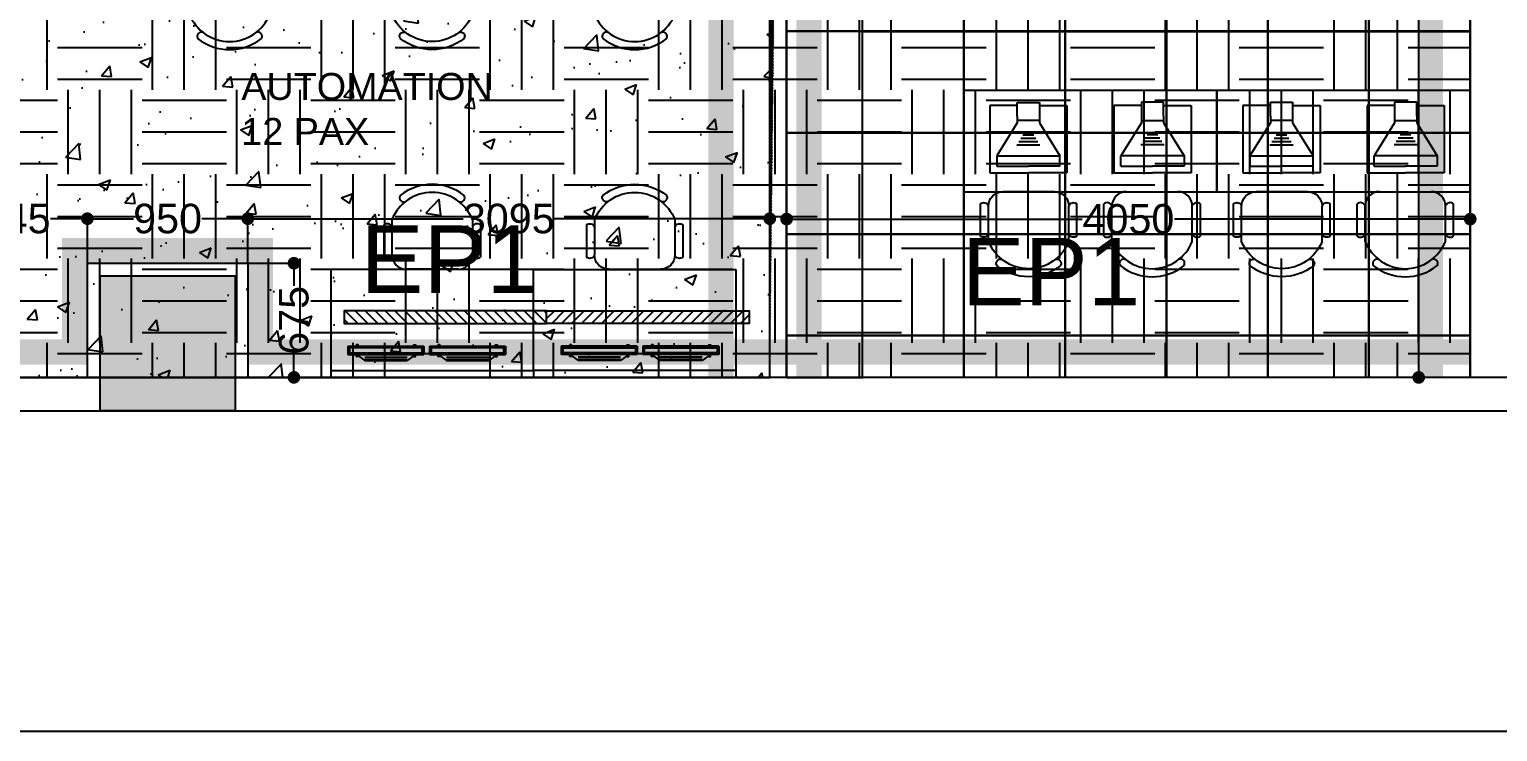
# Model space of a CAD drawing. Header units: millimetres. Extents: x 4688743 to 4806056, y -3017657 to -2960297.
# Drawn here: x 4723333 to 4732031, y -2987364 to -2983205 of the extents above; entities that cross this region are included whole.
import ezdxf

# ---------------------------------------------------------------- set-up
doc = ezdxf.new("R2010")
doc.units = ezdxf.units.MM
doc.header["$MEASUREMENT"] = 0
doc.header["$PDMODE"] = 34
for name, pattern in [('CONTINU', [0]), ('DASHED', [19.05, 12.7, -6.35]), ('PHANTOM2', [1.25, 0.625, -0.125, 0.125, -0.125, 0.125, -0.125])]:
    doc.linetypes.add(name, pattern=pattern)
for name, color, linetype in [('a-col', 3, 'Continuous'), ('a-hat col', 254, 'Continuous'), ('a-wall', 6, 'Continuous'), ('i floor', 252, 'Continuous'), ('I-CEIL', 11, 'CONTINU'), ('I-CHAR', 100, 'Continuous'), ('I-CLNG-GRID', 31, 'Continuous'), ('I-EQPM', 20, 'Continuous'), ('I-EQPN', 93, 'Continuous'), ('I-FINISHES', 174, 'Continuous'), ('I-FLOOR', 8, 'Continuous'), ('I-FURN', 3, 'Continuous'), ('I-FURN-CHAIR', 20, 'Continuous'), ('I-FURN-CHAR', 2, 'Continuous'), ('I-PART', 1, 'Continuous'), ('I-PART-I-DIM', 252, 'Continuous'), ('I-TEXT', 2, 'Continuous'), ('lighting', 7, 'Continuous'), ('wall', 4, 'Continuous')]:
    doc.layers.add(name, color=color, linetype=linetype)
doc.styles.add('ROMANS', font='arial.ttf', dxfattribs={"height": 175})
doc.dimstyles.new('I-DIM-100', dxfattribs={"dimscale": 100, "dimtxt": 175, "dimasz": 0.75, "dimexe": 0.0625, "dimexo": 0.0625, "dimgap": 0.09, "dimtad": 0, "dimdec": 0, "dimrnd": 5, "dimzin": 0, "dimdsep": 46, "dimtxsty": 'ROMANS', "dimblk": 'DOT', "dimcen": 0.09, "dimclrd": 8, "dimclre": 8, "dimclrt": 2, "dimadec": 0, "dimazin": 0, "dimtfac": 1, "dimtdec": 0, "dimtmove": 2, "dimatfit": 3, "dimfxl": 0, "dimtolj": 1, "dimtzin": 0, "dimarcsym": 0})

# ---------------------------------------------------------------- blocks, each defined once
blk = doc.blocks.new('I-CHAR')
at = {"layer": 'I-FURN-CHAR', "color": 0}
for p, q in [((-438.2, 234.5), (-234.5, 438.2)), ((19.2, 299), (-120, 438.2)), ((30.3, 351.6), (-97.7, 479.5)), ((-351.6, -30.3), (-479.5, 97.7)), ((-299, -19.2), (-438.2, 120))]:
    blk.add_line(p, q, dxfattribs=at)
for centre, radius, start, end in [((-177.3, 380.9), 81, 45, 135), ((-95.3, 451), 28.6, 94.80348, 202.85849), ((1.7, 354), 28.6, 247.14151, 355.19652), ((-203, 203), 242, 246.63139, 23.36861), ((-380.9, 177.3), 81, 135, 225), ((-203, 203), 287, 276.456, 353.544), ((59.3, 164.7), 23.7, 13.6623, 155.9702), ((-451, 95.3), 28.6, 67.14151, 175.19652), ((-354, -1.7), 28.6, 274.80348, 22.85849), ((-164.7, -59.3), 23.7, 114.0298, 256.3377)]:
    blk.add_arc(centre, radius, start, end, dxfattribs=at)
blk = doc.blocks.new('I-COMP')
at = {"layer": 'I-EQPM'}
for p, q in [((-167, 157.3), (-463.2, -111.4)), ((-57.4, 36.5), (-167, 157.3)), ((-44.1, 48.6), (-104.3, -6)), ((44.1, -48.6), (-44.1, 48.6)), ((-405.3, -115), (-360.9, -74.6)), ((-133.9, -32.8), (-360.9, -74.6)), ((-109.3, -351.9), (-360.9, -74.6)), ((-104.3, -6), (-133.9, -32.8)), ((-123.9, -23.8), (-35.7, -121)), ((-16.1, -103.3), (44.1, -48.6)), ((30.8, -60.7), (140.4, -181.5)), ((-463.2, -111.4), (-309.5, -280.8)), ((-405.3, -115), (-279.5, -253.6)), ((-140.6, -220.5), (-233.1, -118.5)), ((-134.1, -197.9), (-209.9, -114.3)), ((-127.6, -175.2), (-186.8, -110)), ((-121.1, -152.6), (-163.7, -105.7)), ((-45.6, -130.1), (-109.3, -351.9)), ((-16.1, -103.3), (-45.6, -130.1)), ((-153.7, -392.3), (-279.5, -253.6)), ((140.4, -181.5), (-155.8, -450.2)), ((-155.8, -450.2), (-309.5, -280.8)), ((-109.3, -351.9), (-153.7, -392.3))]:
    blk.add_line(p, q, dxfattribs=at)
blk = doc.blocks.new('TR-TAB')
at = {"layer": 'I-FURN'}
blk.add_lwpolyline([(0, -600), (-1500, -600), (-1500, 0), (0, 0)], close=True, dxfattribs=at)
at = {"layer": 'I-CHAR', "extrusion": (0, 0, -1), "xscale": 1.058823529411765, "yscale": 1.058823529411765, "zscale": -1.058823529411765, "rotation": 315.0000000000083}
blk.add_blockref('I-CHAR', (1115.6, -1103.7), dxfattribs=at)
at = {"layer": 'I-CHAR', "xscale": 1.058823529411765, "yscale": 1.058823529411765, "zscale": 1.058823529411765, "rotation": 315.0000000000083}
blk.add_blockref('I-CHAR', (-384.4, -1103.7), dxfattribs=at)
at = {"layer": 'I-EQPM', "extrusion": (0, 0, -1), "zscale": -1, "rotation": 47.78434797197238}
blk.add_blockref('I-COMP', (1117.6, -70.7), dxfattribs=at)
at = {"layer": 'I-EQPM', "rotation": 47.78434797197236}
blk.add_blockref('I-COMP', (-382.4, -70.7), dxfattribs=at)
blk = doc.blocks.new('I-SMON')
at = {"layer": 'I-EQPM'}
for p, q in [((266.7, 10.9), (-183.3, 10.9)), ((-183.3, 10.9), (-183.3, -39.1)), ((266.7, 10.9), (266.7, -39.1)), ((266.7, -39.1), (-183.3, -39.1)), ((-133.3, -39.1), (-83.3, -74.1)), ((166.7, -74.1), (-83.3, -74.1)), ((216.7, -39.1), (166.7, -74.1))]:
    blk.add_line(p, q, dxfattribs=at)
at = {"layer": 'I-EQPM', "color": 8}
for p, q in [((166.7, -54), (-83.3, -54)), ((166.7, -67.4), (-83.3, -67.4))]:
    blk.add_line(p, q, dxfattribs=at)
blk.add_lwpolyline([(256.7, -29.1), (-173.3, -29.1), (-173.3, 0.9), (256.7, 0.9)], close=True, dxfattribs=at)
at = {"layer": 'I-EQPM'}
for points in [[(-123.3, 10.9), (-123.3, 18.4), (-133.3, 18.4), (-133.3, 10.9)], [(206.7, 10.9), (206.7, 18.4), (216.7, 18.4), (216.7, 10.9)], [(-123.3, -46.1), (-123.3, -50.4), (-133.3, -50.4), (-133.3, -39.1)], [(206.7, -46.1), (206.7, -50.4), (216.7, -50.4), (216.7, -39.1)]]:
    blk.add_lwpolyline(points, dxfattribs=at)
blk = doc.blocks.new('1200X750MM')
at = {"color": 177}
for p, q in [((4894824.7, -2990642.5), (4894824.7, -2990682.5)), ((4896024.7, -2990642.5), (4896024.7, -2990682.5))]:
    blk.add_line(p, q, dxfattribs=at)
at = {"layer": 'I-FURN'}
for p, q in [((4894824.7, -2990042.5), (4896024.7, -2990042.5)), ((4894824.7, -2990642.5), (4894824.7, -2990042.5)), ((4896024.7, -2990042.5), (4896024.7, -2990642.5)), ((4896024.7, -2990642.5), (4894824.7, -2990642.5))]:
    blk.add_line(p, q, dxfattribs=at)
at = {"layer": 'I-FURN', "color": 177}
for p, q in [((4896024.7, -2990642.5), (4894824.7, -2990642.5)), ((4896024.7, -2990682.5), (4894824.7, -2990682.5))]:
    blk.add_line(p, q, dxfattribs=at)
at = {"layer": 'I-EQPN'}
for p in [(4895173.2, -2990508.3, 0), (4895656.8, -2990508.3, 0)]:
    blk.add_blockref('I-SMON', p, dxfattribs=at)
at = {"layer": 'I-FURN-CHAIR', "extrusion": (0, 0, -1), "xscale": 1.058823529411668, "yscale": 1.058823529411668, "zscale": -1.058823529411765, "rotation": 135.0000000000092}
blk.add_blockref('I-CHAR', (-4895424.7, -2989538.8), dxfattribs=at)
blk = doc.blocks.new('*U95')
at = {"layer": 'I-CLNG-GRID'}
blk.add_lwpolyline([(-300, 300), (300, 300), (300, -300), (-300, -300), (-300, 300)], dxfattribs=at)
blk = doc.blocks.new('*U96')
at = {"layer": 'I-CLNG-GRID', "color": 0, "linetype": 'ByBlock', "lineweight": -2}
for p in [(0, 5404), (600, 5404), (1200, 5404), (1799.9, 5404), (2399.9, 5404), (2999.9, 5404), (0, 4803.6), (600, 4803.6), (1200, 4803.6), (1799.9, 4803.6), (2399.9, 4803.6), (2999.9, 4803.6), (0, 4203.1), (600, 4203.1), (1200, 4203.1), (1799.9, 4203.1), (2399.9, 4203.1), (2999.9, 4203.1), (0, 3602.7), (600, 3602.7), (1200, 3602.7), (1799.9, 3602.7), (2399.9, 3602.7), (2999.9, 3602.7), (0, 3002.2), (600, 3002.2), (1200, 3002.2), (1799.9, 3002.2), (2399.9, 3002.2), (2999.9, 3002.2), (0, 2401.8), (600, 2401.8), (1200, 2401.8), (1799.9, 2401.8), (2399.9, 2401.8), (2999.9, 2401.8), (0, 1801.3), (600, 1801.3), (1200, 1801.3), (1799.9, 1801.3), (2399.9, 1801.3), (2999.9, 1801.3), (0, 1200.9), (600, 1200.9), (1200, 1200.9), (1799.9, 1200.9), (2399.9, 1200.9), (2999.9, 1200.9), (0, 600.4), (600, 600.4), (1200, 600.4), (1799.9, 600.4), (2399.9, 600.4), (2999.9, 600.4), (0, 0), (600, 0), (1200, 0), (1799.9, 0), (2399.9, 0), (2999.9, 0)]:
    blk.add_blockref('*U95', p, dxfattribs=at)
blk = doc.blocks.new('f')
at = {"layer": 'lighting'}
h = blk.add_hatch(dxfattribs=at)
h.set_pattern_fill('ANSI31', color=2, scale=333, angle=180)
h.paths.add_polyline_path([(4696707.9, -2963336), (4697907.9, -2963336), (4697907.9, -2963411), (4696707.9, -2963411)])
blk.add_lwpolyline([(4696707.9, -2963336), (4697907.9, -2963336), (4697907.9, -2963411), (4696707.9, -2963411)], close=True, dxfattribs=at)
blk = doc.blocks.new('_Dot')
at = {"color": 0, "linetype": 'Continuous', "lineweight": -2}
blk.add_line((-0.5, 0), (-1, 0), dxfattribs=at)
at = {"color": 0, "linetype": 'Continuous', "const_width": 0.5}
blk.add_lwpolyline([(-0.25, 0, 1), (0.25, 0, 1)], format="xyb", close=True, dxfattribs=at)
blk = doc.blocks.new('*D164')
at = {"layer": 'Defpoints', "color": 0}
for p in [(4705277.9, -2984664.6), (4705396.4, -2985265.8), (4724629.3, -2985265.8, 0)]:
    blk.add_point(p, dxfattribs=at)
at = {"layer": 'I-PART-I-DIM', "color": 8, "linetype": 'DASHED', "lineweight": -2}
for p, q in [((4705284.1, -2984664.6), (4705402.6, -2984664.6)), ((4705396.4, -2984739.6), (4705396.4, -2984762.7)), ((4705396.4, -2985190.8), (4705396.4, -2985167.7)), ((4724623.1, -2985265.8), (4705390.1, -2985265.8))]:
    blk.add_line(p, q, dxfattribs=at)
at = {"layer": 'I-PART-I-DIM', "color": 8, "lineweight": -2, "xscale": 75, "yscale": 75, "zscale": 75}
for p, rotation in [((4705396.4, -2984664.6), 90), ((4705396.4, -2985265.8), 270)]:
    blk.add_blockref('_Dot', p, dxfattribs=dict(at, rotation=rotation))
at = {"layer": 'I-PART-I-DIM', "color": 2, "insert": (4705396.4, -2984965.2), "char_height": 175, "attachment_point": 5, "rotation": 90, "style": 'ROMANS'}
blk.add_mtext('\\A1;600', dxfattribs=at)
blk = doc.blocks.new('*D206')
at = {"layer": 'Defpoints', "color": 0}
for p in [(4723676.8, -2984326.1), (4722832.7, -2984591.6, 0), (4723676.8, -2984591.6, 0)]:
    blk.add_point(p, dxfattribs=at)
at = {"layer": 'I-PART-I-DIM', "color": 8, "lineweight": -2}
for p, q in [((4722832.7, -2984585.4), (4722832.7, -2984319.9)), ((4722907.7, -2984326.1), (4723051.7, -2984326.1)), ((4723601.8, -2984326.1), (4723457.9, -2984326.1)), ((4723676.8, -2984585.4), (4723676.8, -2984319.9))]:
    blk.add_line(p, q, dxfattribs=at)
at = {"layer": 'I-PART-I-DIM', "color": 8, "lineweight": -2, "xscale": 75, "yscale": 75, "zscale": 75, "rotation": 180}
blk.add_blockref('_Dot', (4722832.7, -2984326.1), dxfattribs=at)
at = {"layer": 'I-PART-I-DIM', "color": 8, "lineweight": -2, "xscale": 75, "yscale": 75, "zscale": 75}
blk.add_blockref('_Dot', (4723676.8, -2984326.1), dxfattribs=at)
at = {"layer": 'I-PART-I-DIM', "color": 2, "insert": (4723254.8, -2984326.1), "char_height": 175, "attachment_point": 5, "style": 'ROMANS'}
blk.add_mtext('\\A1;845', dxfattribs=at)
blk = doc.blocks.new('*D207')
at = {"layer": 'Defpoints', "color": 0}
for p in [(4724626.8, -2984326.1), (4723676.8, -2984591.6, 0), (4724626.8, -2984589.6, 0)]:
    blk.add_point(p, dxfattribs=at)
at = {"layer": 'I-PART-I-DIM', "color": 8, "lineweight": -2}
for p, q in [((4723676.8, -2984585.4), (4723676.8, -2984319.9)), ((4723751.8, -2984326.1), (4723949.8, -2984326.1)), ((4724551.8, -2984326.1), (4724353.9, -2984326.1)), ((4724626.8, -2984583.4), (4724626.8, -2984319.9))]:
    blk.add_line(p, q, dxfattribs=at)
at = {"layer": 'I-PART-I-DIM', "color": 8, "lineweight": -2, "xscale": 75, "yscale": 75, "zscale": 75, "rotation": 180}
blk.add_blockref('_Dot', (4723676.8, -2984326.1), dxfattribs=at)
at = {"layer": 'I-PART-I-DIM', "color": 8, "lineweight": -2, "xscale": 75, "yscale": 75, "zscale": 75}
blk.add_blockref('_Dot', (4724626.8, -2984326.1), dxfattribs=at)
at = {"layer": 'I-PART-I-DIM', "color": 2, "insert": (4724151.8, -2984326.1), "char_height": 175, "attachment_point": 5, "style": 'ROMANS'}
blk.add_mtext('\\A1;950', dxfattribs=at)
blk = doc.blocks.new('*D208')
at = {"layer": 'Defpoints', "color": 0}
for p in [(4727719.3, -2984326.1), (4724626.8, -2984589.6, 0), (4727719.3, -2984634.8, 0)]:
    blk.add_point(p, dxfattribs=at)
at = {"layer": 'I-PART-I-DIM', "color": 8, "lineweight": -2}
for p, q in [((4724626.8, -2984583.4), (4724626.8, -2984319.9)), ((4724701.8, -2984326.1), (4725902.2, -2984326.1)), ((4727644.3, -2984326.1), (4726444, -2984326.1)), ((4727719.3, -2984628.5), (4727719.3, -2984319.9))]:
    blk.add_line(p, q, dxfattribs=at)
at = {"layer": 'I-PART-I-DIM', "color": 8, "lineweight": -2, "xscale": 75, "yscale": 75, "zscale": 75, "rotation": 180}
blk.add_blockref('_Dot', (4724626.8, -2984326.1), dxfattribs=at)
at = {"layer": 'I-PART-I-DIM', "color": 8, "lineweight": -2, "xscale": 75, "yscale": 75, "zscale": 75}
blk.add_blockref('_Dot', (4727719.3, -2984326.1), dxfattribs=at)
at = {"layer": 'I-PART-I-DIM', "color": 2, "insert": (4726173.1, -2984326.1), "char_height": 175, "attachment_point": 5, "style": 'ROMANS'}
blk.add_mtext('\\A1;3095', dxfattribs=at)
blk = doc.blocks.new('*D209')
at = {"layer": 'Defpoints', "color": 0}
for p in [(4724626.8, -2984589.6, 0), (4724900.3, -2984589.6), (4724626.8, -2985265.8, 0)]:
    blk.add_point(p, dxfattribs=at)
at = {"layer": 'I-PART-I-DIM', "color": 8, "lineweight": -2}
for p, q in [((4724633.1, -2984589.6), (4724906.6, -2984589.6)), ((4724900.3, -2984664.6), (4724900.3, -2984724.3)), ((4724900.3, -2985190.8), (4724900.3, -2985131.2)), ((4724633.1, -2985265.8), (4724906.6, -2985265.8))]:
    blk.add_line(p, q, dxfattribs=at)
at = {"layer": 'I-PART-I-DIM', "color": 8, "lineweight": -2, "xscale": 75, "yscale": 75, "zscale": 75}
for p, rotation in [((4724900.3, -2984589.6), 90), ((4724900.3, -2985265.8), 270)]:
    blk.add_blockref('_Dot', p, dxfattribs=dict(at, rotation=rotation))
at = {"layer": 'I-PART-I-DIM', "color": 2, "insert": (4724900.3, -2984927.7), "char_height": 175, "attachment_point": 5, "rotation": 90, "style": 'ROMANS'}
blk.add_mtext('\\A1;675', dxfattribs=at)
blk = doc.blocks.new('*D212')
at = {"layer": 'Defpoints', "color": 0}
for p in [(4731869, -2979366), (4731563.7, -2985266.2), (4731869, -2985266.2)]:
    blk.add_point(p, dxfattribs=at)
at = {"layer": 'I-PART-I-DIM', "color": 8, "lineweight": -2}
for p, q in [((4731862.8, -2979366), (4731557.5, -2979366)), ((4731563.7, -2979441), (4731563.7, -2982046.1)), ((4731563.7, -2985191.2), (4731563.7, -2982586.1)), ((4731862.8, -2985266.2), (4731557.5, -2985266.2))]:
    blk.add_line(p, q, dxfattribs=at)
at = {"layer": 'I-PART-I-DIM', "color": 8, "lineweight": -2, "xscale": 75, "yscale": 75, "zscale": 75}
for p, rotation in [((4731563.7, -2979366), 90), ((4731563.7, -2985266.2), 270)]:
    blk.add_blockref('_Dot', p, dxfattribs=dict(at, rotation=rotation))
at = {"layer": 'I-PART-I-DIM', "color": 2, "insert": (4731563.7, -2982316.1), "char_height": 175, "attachment_point": 5, "rotation": 90, "style": 'ROMANS'}
blk.add_mtext('\\A1;5900', dxfattribs=at)
blk = doc.blocks.new('*D226')
at = {"layer": 'Defpoints', "color": 0}
for p in [(4727819.3, -2983422.9, 0), (4731869, -2983422.9, 0), (4731869, -2984328.3)]:
    blk.add_point(p, dxfattribs=at)
at = {"layer": 'I-PART-I-DIM', "color": 8, "lineweight": -2}
for p, q in [((4727819.3, -2983429.2), (4727819.3, -2984334.5)), ((4731869, -2983429.2), (4731869, -2984334.5)), ((4727894.3, -2984328.3), (4729570.6, -2984328.3)), ((4731794, -2984328.3), (4730117.7, -2984328.3))]:
    blk.add_line(p, q, dxfattribs=at)
at = {"layer": 'I-PART-I-DIM', "color": 8, "lineweight": -2, "xscale": 75, "yscale": 75, "zscale": 75, "rotation": 180}
blk.add_blockref('_Dot', (4727819.3, -2984328.3), dxfattribs=at)
at = {"layer": 'I-PART-I-DIM', "color": 8, "lineweight": -2, "xscale": 75, "yscale": 75, "zscale": 75}
blk.add_blockref('_Dot', (4731869, -2984328.3), dxfattribs=at)
at = {"layer": 'I-PART-I-DIM', "color": 2, "insert": (4729844.2, -2984328.3), "char_height": 175, "attachment_point": 5, "style": 'ROMANS'}
blk.add_mtext('\\A1;4050', dxfattribs=at)

msp = doc.modelspace()

# ---------------------------------------------------------------- hatches: boundary and pattern name
at = {"layer": 'a-hat col'}
h = msp.add_hatch(color=256, dxfattribs=at)
h.paths.add_polyline_path([(4752351.8, -2973566.3), (4752801.8, -2973566.3), (4752801.8, -2975266.8), (4751253.1, -2975266.8), (4751253.1, -2974666.8), (4752351.8, -2974666.8)])
h.paths.add_polyline_path([(4734146.9, -2973515.6), (4734148.5, -2973965.1), (4735551.8, -2973965.1), (4735550.2, -2973515.6)])
h.paths.add_polyline_path([(4734148.5, -2965764.9), (4734148.5, -2966214.9), (4735551.8, -2966214.9), (4735551.8, -2965764.9)])
h.paths.add_polyline_path([(4741354.2, -2968650.5), (4741054.2, -2968650.5), (4741054.2, -2970044.1), (4741354.2, -2970044.1)])
h.paths.add_polyline_path([(4742904.2, -2968650.5), (4742604.2, -2968650.5), (4742604.2, -2970044.1), (4742904.2, -2970044.1)])
h.paths.add_polyline_path([(4744104.3, -2965764.9), (4744104.3, -2966064.9), (4742604.2, -2966064.9), (4742604.2, -2965764.9)])
h.paths.add_polyline_path([(4743251.9, -2974464.6), (4744051.9, -2974464.6), (4744051.9, -2975264.6), (4743251.9, -2975264.6)])
h.paths.add_polyline_path([(4734751.8, -2974464.6), (4735551.8, -2974464.6), (4735551.8, -2975264.6), (4734751.8, -2975264.6)])
h.paths.add_polyline_path([(4752651.8, -2965764.6), (4751253.1, -2965764.6), (4751253.1, -2967764.6), (4751553.1, -2967764.6), (4751553.1, -2966064.6), (4752651.8, -2966064.6)])
h.paths.add_polyline_path([(4747653.1, -2967764.6), (4747953.1, -2967764.6), (4747953.1, -2965764.6), (4747653.1, -2965764.6)])
h.paths.add_polyline_path([(4723751.8, -2965765.3), (4724551.8, -2965765.3), (4724551.8, -2966565.3), (4723751.8, -2966565.3)])
h.paths.add_polyline_path([(4712751.8, -2965765.3), (4713551.8, -2965765.3), (4713551.8, -2966565.3), (4712751.8, -2966565.3)])
h.paths.add_polyline_path([(4751751.8, -2984664.6), (4752551.8, -2984664.6), (4752551.8, -2985464.6), (4751751.8, -2985464.6)])
h.paths.add_polyline_path([(4743251.9, -2984664.6), (4744051.9, -2984664.6), (4744051.9, -2985464.6), (4743251.9, -2985464.6)])
h.paths.add_polyline_path([(4723751.8, -2973664.6), (4724551.8, -2973664.6), (4724551.8, -2974464.6), (4723751.8, -2974464.6)])
h.paths.add_polyline_path([(4712751.8, -2984664.6), (4713551.8, -2984664.6), (4713551.8, -2985464.6), (4712751.8, -2985464.6)])
h.paths.add_polyline_path([(4712751.8, -2973664.6), (4713551.8, -2973664.6), (4713551.8, -2974464.6), (4712751.8, -2974464.6)])
h.paths.add_polyline_path([(4734751.8, -2984664.6), (4735551.8, -2984664.6), (4735551.8, -2985464.6), (4734751.8, -2985464.6)])
h.paths.add_polyline_path([(4747553.1, -2975264.1), (4747953.1, -2975264.1), (4747953.1, -2973964.1), (4747553.1, -2973964.1)])
h.paths.add_polyline_path([(4723751.8, -2984664.6), (4724551.8, -2984664.6), (4724551.8, -2985464.6), (4723751.8, -2985464.6)])
at = {"layer": 'i floor'}
h = msp.add_hatch(dxfattribs=at)
h.set_pattern_fill('ANSI31', color=256, scale=50)
edge = h.paths.add_edge_path()
edge.add_line((4727819.3, -2976886.9), (4712810.8, -2976886.9))
edge.add_arc((4712789.4, -2978732.5), 1845.7, 89.33621, 183.15628)
edge.add_arc((4712789.4, -2978732.5), 1945.7, 89.33621, 182.9968)
edge.add_line((4727719.3, -2976786.9), (4712812, -2976786.9))
edge.add_line((4710946.5, -2978834.1), (4710846.4, -2978834.2))
edge.add_line((4710896.7, -2978839.6), (4710846.7, -2978839.6))
edge.add_line((4727719.3, -2976786.9), (4727819.3, -2976786.9))
edge.add_line((4727719.3, -2985265.8), (4727719.3, -2976786.9))
at = {"layer": 'I-CEIL', "linetype": 'ByBlock'}
h = msp.add_hatch(dxfattribs=at)
h.set_pattern_fill('DASH', color=256, scale=999, angle=180)
edge = h.paths.add_edge_path()
edge.add_line((4694606.8, -2969440.8), (4694606.8, -2970692.9))
edge.add_line((4694606.8, -2970692.9), (4701099.5, -2970692.9))
edge.add_line((4701099.5, -2970692.9), (4701099.5, -2974264.6))
edge.add_line((4701099.5, -2974264.6), (4701746.8, -2974264.6))
edge.add_line((4701746.8, -2974264.6), (4701751.8, -2973664.6))
edge.add_line((4701751.8, -2973664.6), (4702551.8, -2973664.6))
edge.add_line((4702551.8, -2973664.6), (4702546.8, -2977114.6))
edge.add_line((4702546.8, -2977114.6), (4709126.7, -2977123))
edge.add_line((4709126.7, -2977123), (4709126.7, -2981131.3))
edge.add_line((4709126.7, -2981131.3), (4708946.7, -2981131.2))
edge.add_line((4708946.7, -2981131.2), (4708946.7, -2982652.9))
edge.add_line((4708946.7, -2982652.9), (4712081.9, -2982652.9))
edge.add_line((4712081.9, -2982652.9), (4712082, -2980387))
edge.add_line((4712082, -2980387), (4710846.7, -2980387))
edge.add_line((4710846.7, -2980387), (4710846.7, -2978839.6))
edge.add_arc((4712846.7, -2978839.6), 2000, 90, 180, ccw=False)
edge.add_line((4712846.7, -2976839.6), (4727819.3, -2976839.6))
edge.add_line((4727819.3, -2976839.6), (4727819.2, -2978874.6))
edge.add_line((4727819.2, -2978874.6), (4728743.5, -2978866))
edge.add_line((4728743.5, -2978866), (4728743.5, -2976839.6))
edge.add_line((4728743.5, -2976839.6), (4736929.5, -2976839.6))
edge.add_line((4736929.5, -2976839.6), (4736929.5, -2985266.2))
edge.add_line((4736929.5, -2985266.2), (4738429.5, -2985266.4))
edge.add_line((4738429.5, -2985266.4), (4738429.5, -2976841.3))
edge.add_line((4738429.5, -2976841.3), (4752446.8, -2976841.3))
edge.add_line((4752446.8, -2976841.3), (4752446.8, -2975266.8))
edge.add_line((4752446.8, -2975266.8), (4743251.9, -2975266.8))
edge.add_line((4743251.9, -2975266.8), (4743251.7, -2971965))
edge.add_line((4743251.7, -2971965), (4741354.2, -2971965))
edge.add_line((4741354.2, -2971965), (4741354.2, -2971965))
edge.add_line((4741354.2, -2971965), (4741204.2, -2971965))
edge.add_line((4741204.2, -2971965), (4741204.2, -2971965))
edge.add_line((4741204.2, -2971965), (4739604.2, -2971965))
edge.add_line((4739604.2, -2971965), (4739604.2, -2975264.6))
edge.add_line((4739604.2, -2975264.6), (4734746.8, -2975264.6))
edge.add_line((4734746.8, -2975264.6), (4734746.8, -2973965.1))
edge.add_line((4734746.8, -2973965.1), (4734148.6, -2973967.3))
edge.add_line((4734148.6, -2973967.3), (4734148.6, -2972141.5))
edge.add_line((4734148.6, -2972141.5), (4731396.1, -2972187.8))
edge.add_line((4731396.1, -2972187.8), (4731396.1, -2975164.6))
edge.add_line((4731396.1, -2975164.6), (4731996.1, -2975164.6))
edge.add_line((4731996.1, -2975164.6), (4731996.1, -2975264.6))
edge.add_line((4731996.1, -2975264.6), (4706051.8, -2975264.6))
edge.add_arc((4706051.8, -2973264.6), 2000, 180, 270, ccw=False)
edge.add_line((4704051.8, -2973264.6), (4704051.7, -2969440.8))
edge.add_line((4704051.7, -2969440.8), (4694606.8, -2969440.8))
h = msp.add_hatch(dxfattribs=at)
h.set_pattern_fill('AR-CONC', color=152, scale=100, double=1)
h.set_pattern_definition([(50, (0, 0), (717.26018, -62.752135), [75, -825]), (355, (0, 0), (-138.75133, 752.19213), [60, -660]), (100.451444, (59.8, -5.2), (578.50885, 689.43999), [63.74019, -701.14211]), (46.1842, (0, 200), (1067.24133, -165.51928), [112.5, -1237.5]), (96.635635, (88.9, 186.2), (934.66195, 974.1186), [95.61034, -1051.71376]), (351.184164, (0, 200), (934.66195, 974.1186), [90, -990]), (21, (100, 150), (596.90705, -402.61889), [75, -825]), (326, (100, 150), (243.31533, 725.150045), [60, -660]), (71.451445, (149.74, 116.45), (840.22238, 322.53115), [63.74019, -701.14211]), (37.5, (0, 0), (12.159855, 332.893854), [0, -652, 0, -670, 0, -662.5]), (7.5, (0, 0), (263.069537, 394.411712), [0, -382, 0, -637, 0, -252.5]), (327.5, (-223, 0), (533.822436, -22.554872), [0, -250, 0, -780, 0, -1035]), (317.5, (-323, 0), (583.18617, 100.104982), [0, -325, 0, -518, 0, -735])])
h.paths.add_polyline_path([(4722832.7, -2985265.6), (4727719.3, -2985265.6), (4727719.3, -2976939.6), (4722832.7, -2976939.6)])
at = {"layer": 'I-FLOOR'}
h = msp.add_hatch(dxfattribs=at)
h.set_pattern_fill('EARTH', color=256, scale=2000)
h.paths.add_polyline_path([(4718351.6, -2980386.7), (4718351.5, -2976839.6), (4727719.3, -2976838.3), (4727719.3, -2978871), (4728820.1, -2978871), (4728820.1, -2976764.6), (4736929.5, -2976836.9), (4736929.5, -2979366), (4731869, -2979366), (4731869, -2985266.1), (4712751.8, -2985265.2), (4712741.2, -2982652.9), (4712082, -2982652.9), (4712082, -2980386.7), (4718451.6, -2980386.4)])

# ---------------------------------------------------------------- linework, layer by layer
at = {"layer": 'a-col'}
msp.add_lwpolyline([(4723751.8, -2984664.6), (4724551.8, -2984664.6), (4724551.8, -2985464.6), (4723751.8, -2985464.6)], close=True, dxfattribs=at)
at = {"layer": 'a-wall'}
for p, q in [((4723751.8, -2985265.7, 0), (4713551.8, -2985265.3, 0)), ((4752646.9, -2985267.1, 0), (4724551.8, -2985265.8, 0)), ((4752646.9, -2985467.1, 0), (4705146.9, -2985464.9, 0))]:
    msp.add_line(p, q, dxfattribs=at)
at = {"layer": 'i floor', "elevation": 0}
msp.add_lwpolyline([(4718351.6, -2980386.7), (4718351.5, -2976839.6), (4718351.5, -2976839.6), (4718351.5, -2976839.6), (4727719.3, -2976836.9), (4727719.3, -2978993.9), (4731869, -2978993.9), (4731869, -2985266.1), (4712751.8, -2985265.2), (4712741.2, -2982652.9), (4712082, -2982652.9), (4712082, -2980386.7), (4712741.2, -2980386.7), (4718351.6, -2980386.7)], dxfattribs=at)
at = {"layer": 'I-CLNG-GRID', "elevation": 0}
for points in [[(4722832.7, -2985265.6), (4727719.3, -2985265.6), (4727719.3, -2976939.6), (4722832.7, -2976939.6)], [(4728269.1, -2985017.4), (4728869.1, -2985017.4), (4728869.1, -2985266), (4728269.1, -2985266)], [(4730069.1, -2985017.4), (4730669, -2985017.4), (4730669, -2985266.1), (4730069.1, -2985266.1)], [(4731269, -2985017.4), (4731869, -2985017.4), (4731869, -2985266.1), (4731269, -2985266.1)]]:
    msp.add_lwpolyline(points, close=True, dxfattribs=at)
at = {"layer": 'I-CLNG-GRID'}
for points in [[(4727819.3, -2983216), (4728269.1, -2983216), (4728269.1, -2982615.6), (4727819.3, -2982615.6)], [(4727819.3, -2983816.5), (4728269.1, -2983816.5), (4728269.1, -2983216), (4727819.3, -2983216)], [(4727819.3, -2984417.4), (4728269.1, -2984417.4), (4728269.1, -2983816.5), (4727819.3, -2983816.5)], [(4727819.3, -2985017.4), (4728269.1, -2985017.4), (4728269.1, -2984417.4), (4727819.3, -2984417.4)], [(4727819.3, -2985265.8), (4728269.1, -2985265.8), (4728269.1, -2985017.4), (4727819.3, -2985017.4)], [(4728869.1, -2985017.4), (4729469.1, -2985017.4), (4729469.1, -2985266), (4728869.1, -2985266)], [(4729469.1, -2985017.4), (4730069.1, -2985017.4), (4730069.1, -2985266), (4729469.1, -2985266)], [(4730669, -2985017.4), (4731269, -2985017.4), (4731269, -2985266.1), (4730669, -2985266.1)]]:
    msp.add_lwpolyline(points, close=True, dxfattribs=at)
at = {"layer": 'I-FINISHES', "color": 175, "linetype": 'PHANTOM2', "ltscale": 700, "const_width": 150, "elevation": 0}
for points in [[(4727430.3, -2976839.6), (4727429.9, -2985265.5)], [(4731632.3, -2978957.1), (4731632, -2985265.9)]]:
    msp.add_lwpolyline(points, dxfattribs=at)
at = {"layer": 'I-FINISHES', "color": 230, "linetype": 'DASHED', "ltscale": 250, "const_width": 150, "elevation": 0}
msp.add_lwpolyline([(4727952.1, -2978957.1), (4727951.8, -2985265.9)], dxfattribs=at)
at = {"layer": 'I-FINISHES', "color": 32, "linetype": 'PHANTOM2', "ltscale": 700, "const_width": 150, "elevation": 0}
msp.add_lwpolyline([(4722832.8, -2985115.6), (4723601.8, -2985115.7), (4723601.8, -2984514.6), (4724701.8, -2984514.6), (4724701.8, -2985115.8), (4731869, -2985115.9)], dxfattribs=at)
at = {"layer": 'I-PART'}
for p, q in [((4727719.3, -2985265.8), (4727719.3, -2976764.6, 0)), ((4727819.3, -2985265.8), (4727819.3, -2976764.6, 0))]:
    msp.add_line(p, q, dxfattribs=at)
msp.add_lwpolyline([(4754188.7, -2987364.1), (4688743, -2987364.1), (4688743, -2964091.4), (4754188.7, -2964091.4)], close=True, dxfattribs=at)
at = {"layer": 'I-PART', "elevation": 0}
msp.add_lwpolyline([(4723676.8, -2985265.7), (4723676.8, -2984589.6), (4724626.8, -2984589.6), (4724626.8, -2985265.8)], dxfattribs=at)
at = {"layer": 'wall'}
msp.add_line((4731869, -2985266.2), (4731869, -2979366, 0), dxfattribs=at)

# ---------------------------------------------------------------- block references
at = {"layer": 'I-CLNG-GRID', "rotation": 180}
msp.add_blockref('*U96', (4731569, -2979313.4, 0), dxfattribs=at)
at = {"layer": 'I-FURN', "xscale": -1}
for name, p, rotation in [('1200X750MM', (-170905.4, -5972863.3, 0), 180), ('1200X750MM', (-168505.4, -5972863.3, 0), 180), ('TR-TAB', (4728868.7, -2983566.1, 0), 0.003734836792714802)]:
    msp.add_blockref(name, p, dxfattribs=dict(at, rotation=rotation))
at = {"layer": 'I-FURN', "rotation": 180}
msp.add_blockref('1200X750MM', (9621144, -5972863.3, 0), dxfattribs=at)
at = {"layer": 'I-FURN', "xscale": -1}
for name, p in [('TR-TAB', (4730368.7, -2983566, 0)), ('1200X750MM', (9621143.9, 5416.6, 0))]:
    msp.add_blockref(name, p, dxfattribs=at)
at = {"layer": 'I-FURN'}
msp.add_blockref('1200X750MM', (-168505.5, 5416.6, 0), dxfattribs=at)
at = {"layer": 'lighting', "color": 6, "xscale": -1}
msp.add_blockref('f', (9423105.1, -21535.2), dxfattribs=at)
at = {"layer": 'lighting', "color": 6, "rotation": 0.003207133146338339}
msp.add_blockref('f', (29523.4, -21798.1), dxfattribs=at)

# ---------------------------------------------------------------- texts
at = {"layer": 'I-FINISHES', "color": 32, "linetype": 'PHANTOM2', "ltscale": 700, "char_height": 400, "width": 628.939, "attachment_point": 1, "style": 'ROMANS'}
for insert in [(4725295.1, -2984365.1, 0), (4728857.2, -2984439.5, 0)]:
    msp.add_mtext('EP1', dxfattribs=dict(at, insert=insert))
at = {"layer": 'I-TEXT', "insert": (4724588.5, -2983462.7, 0), "char_height": 160, "width": 2628.611, "attachment_point": 1, "style": 'ROMANS'}
msp.add_mtext('AUTOMATION\\P12 PAX', dxfattribs=at)

# ---------------------------------------------------------------- dimensions: what is measured, and where the dimension line sits
at = {"layer": 'I-PART-I-DIM', "color": 251}
for base, p1, p2, picture, middle in [((4731563.7, -2985266.2), (4731869, -2979366), (4731869, -2985266.2), '*D212', (4731563.7, -2982316.1)), ((4724900.3, -2984589.6), (4724626.8, -2985265.8, 0), (4724626.8, -2984589.6, 0), '*D209', (4724900.3, -2984927.7))]:
    dim = msp.add_linear_dim(base=base, p1=p1, p2=p2, angle=90, dimstyle='I-DIM-100', override={"dimfxl": 100}, dxfattribs=at)
    dim.commit()
    dim.dimension.update_dxf_attribs({"geometry": picture, "text_midpoint": middle})
at = {"layer": 'I-PART-I-DIM'}
dim = msp.add_linear_dim(base=(4731869, -2984328.3), p1=(4727819.3, -2983422.9, 0), p2=(4731869, -2983422.9, 0), dimstyle='I-DIM-100', override={"dimfxl": 100}, dxfattribs=at)
dim.commit()
dim.dimension.update_dxf_attribs({"geometry": '*D226', "text_midpoint": (4729844.2, -2984328.3)})
at = {"layer": 'I-PART-I-DIM', "color": 251}
for base, p1, p2, picture, middle in [((4723676.8, -2984326.1), (4722832.7, -2984591.6, 0), (4723676.8, -2984591.6, 0), '*D206', (4723254.8, -2984326.1)), ((4724626.8, -2984326.1), (4723676.8, -2984591.6, 0), (4724626.8, -2984589.6, 0), '*D207', (4724151.8, -2984326.1)), ((4727719.3475, -2984326.1289), (4724626.8426, -2984589.6425, 0), (4727719.3475, -2984634.7648, 0), '*D208', (4726173.0951, -2984326.1289))]:
    dim = msp.add_linear_dim(base=base, p1=p1, p2=p2, dimstyle='I-DIM-100', override={"dimfxl": 100}, dxfattribs=at)
    dim.commit()
    dim.dimension.update_dxf_attribs({"geometry": picture, "text_midpoint": middle})
at = {"layer": 'I-PART-I-DIM'}
dim = msp.add_linear_dim(base=(4705396.4, -2985265.8), p1=(4705277.9, -2984664.6), p2=(4724629.3, -2985265.8, 0), angle=90, dimstyle='I-DIM-100', override={"dimfxl": 100}, dxfattribs=at)
dim.commit()
dim.dimension.update_dxf_attribs({"geometry": '*D164', "text_midpoint": (4705396.4, -2984965.2)})

doc.saveas('drawing.dxf')
